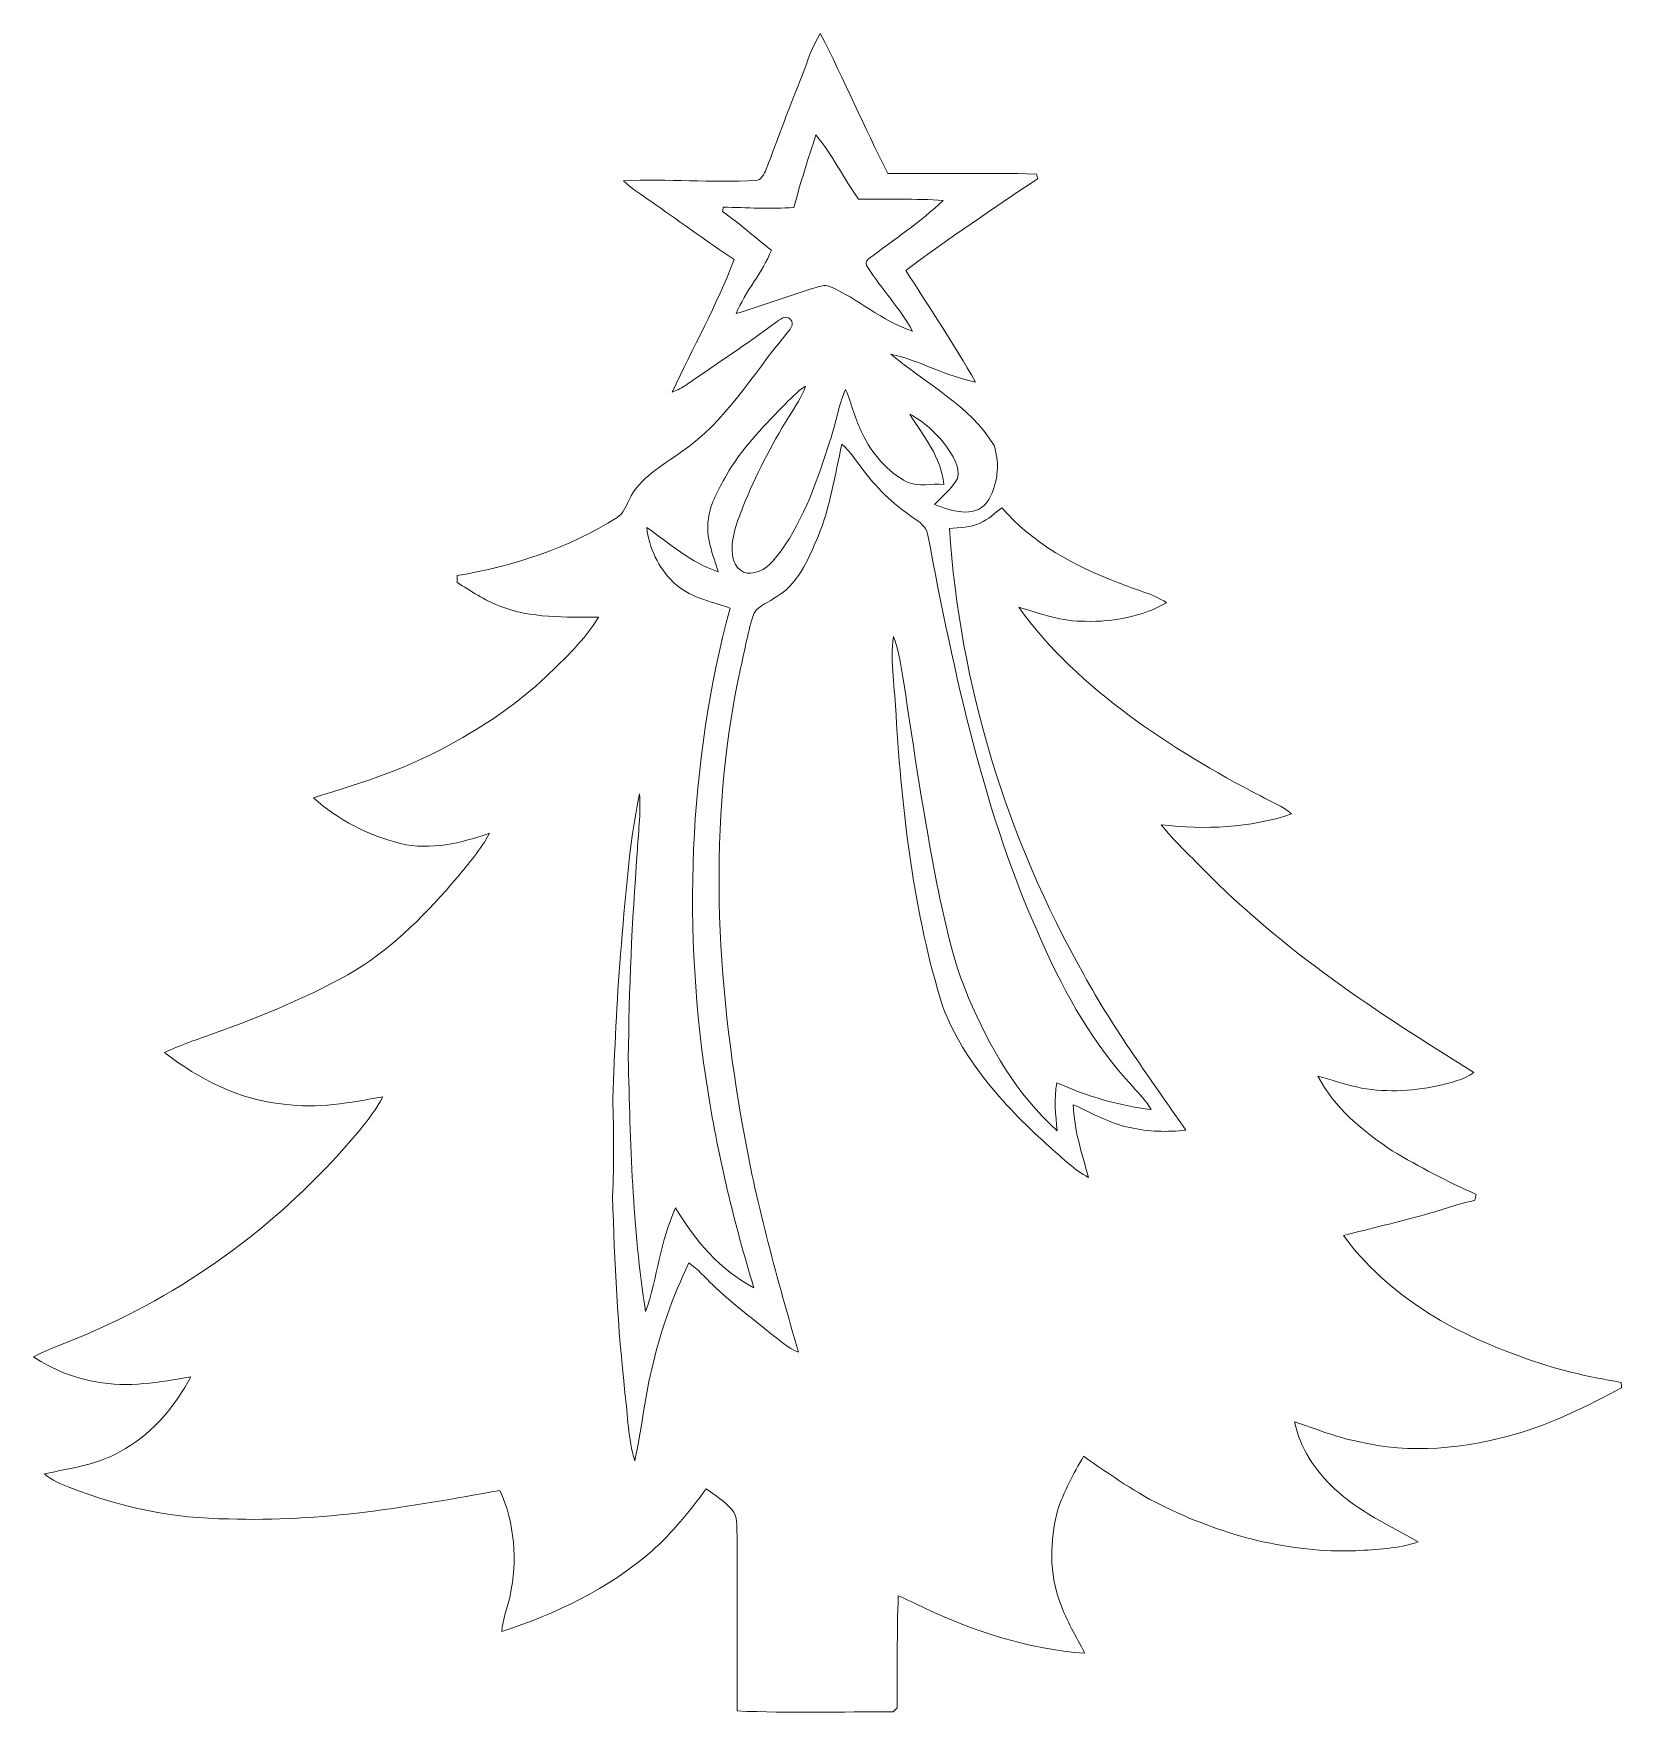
# Model space of a CAD drawing. Header units: centimetres. Extents: x -15.2 to 15.2, y -16.1 to 16.1.
import ezdxf

# ---------------------------------------------------------------- set-up
doc = ezdxf.new("R2010")
doc.units = ezdxf.units.CM
doc.header["$MEASUREMENT"] = 0
doc.layers.add('Layer 1', color=7, linetype='Continuous')

msp = doc.modelspace()

# ---------------------------------------------------------------- linework, layer by layer
at = {"layer": 'Layer 1', "color": 251, "lineweight": 9}
for points, knots in [([(-0.48137, 15.28401), (-0.37377, 15.54824), (-0.29757, 15.82941), (-0.13741, 16.06894), (-0.13741, 16.06894), (0.32155, 15.19017), (0.70255, 14.27225), (1.15587, 13.39066), (1.15587, 13.39066), (2.10449, 13.38854), (3.05346, 13.40336), (4.00208, 13.38042), (4.00208, 13.38042), (4.00737, 13.35749), (4.01831, 13.31199), (4.0236, 13.28906), (4.0236, 13.28906), (3.17235, 12.72002), (2.31792, 12.15135), (1.50018, 11.53469), (1.50018, 11.53469), (1.95491, 10.82843), (2.41458, 10.12429), (2.83721, 9.39827), (2.83721, 9.39827), (2.27382, 9.50481), (1.77006, 9.8082), (1.21196, 9.93414), (1.21196, 9.93414), (1.87801, 9.36793), (2.72221, 8.95553), (3.18999, 8.18577), (3.18999, 8.18577), (3.30711, 7.82664), (3.26231, 7.40719), (3.05276, 7.08863), (3.05276, 7.08863), (2.791, 6.77784), (2.36907, 6.93906), (2.05052, 7.05053), (2.05052, 7.05053), (2.19868, 7.21563), (2.38001, 7.35428), (2.49079, 7.55042), (2.49079, 7.55042), (2.54264, 7.78925), (2.3913, 7.99668), (2.265, 8.18013), (2.265, 8.18013), (2.07804, 8.42531), (1.84732, 8.63874), (1.57497, 8.78549), (1.57497, 8.78549), (1.8332, 8.35969), (2.18317, 7.96035), (2.22585, 7.43894), (2.22585, 7.43894), (1.99584, 7.45517), (1.74748, 7.39132), (1.5277, 7.47845), (1.5277, 7.47845), (1.14599, 7.68342), (0.84402, 8.02385), (0.66657, 8.41719), (0.66657, 8.41719), (0.52652, 8.68389), (0.46372, 8.98129), (0.3466, 9.25716), (0.3466, 9.25716), (0.20302, 8.94177), (0.15963, 8.59217), (0.04674, 8.26621), (0.04674, 8.26621), (-0.18821, 7.53666), (-0.43904, 6.79301), (-0.89024, 6.16436), (-0.89024, 6.16436), (-1.0243, 5.99926), (-1.1647, 5.78724), (-1.3933, 5.75372), (-1.3933, 5.75372), (-1.5958, 5.6747), (-1.78524, 5.85391), (-1.81452, 6.04194), (-1.81452, 6.04194), (-1.86602, 6.37461), (-1.7422, 6.69952), (-1.62084, 7.00291), (-1.62084, 7.00291), (-1.37637, 7.60298), (-1.08215, 8.1826), (-0.7389, 8.73222), (-0.7389, 8.73222), (-0.62248, 8.92237), (-0.49372, 9.10793), (-0.41858, 9.3196), (-0.41858, 9.3196), (-0.58861, 9.21518), (-0.72091, 9.06313), (-0.86096, 8.92343), (-0.86096, 8.92343), (-1.25854, 8.51774), (-1.65859, 8.10252), (-1.94046, 7.60475), (-1.94046, 7.60475), (-2.08616, 7.34616), (-2.24208, 7.08087), (-2.27913, 6.78066), (-2.27913, 6.78066), (-2.34227, 6.42859), (-2.19164, 6.09627), (-2.09427, 5.76678), (-2.09427, 5.76678), (-2.61285, 5.93681), (-3.02066, 6.30652), (-3.46058, 6.61203), (-3.46058, 6.61203), (-3.41825, 6.22115), (-3.23551, 5.84544), (-2.95787, 5.56851), (-2.95787, 5.56851), (-2.6626, 5.275), (-2.24279, 5.20127), (-1.86496, 5.07145), (-1.86496, 5.07145), (-2.67353, 2.05661), (-2.78042, -1.12968), (-2.28724, -4.20661), (-2.28724, -4.20661), (-2.08263, -5.47026), (-1.78347, -6.71768), (-1.40953, -7.94111), (-1.40953, -7.94111), (-2.05829, -7.60597), (-2.54124, -7.03024), (-2.90848, -6.41182), (-2.90848, -6.41182), (-3.20693, -7.04118), (-3.25456, -7.7492), (-3.4828, -8.39972), (-3.4828, -8.39972), (-3.73363, -6.79458), (-3.78055, -5.16369), (-3.81406, -3.54127), (-3.81406, -3.54127), (-3.8003, -2.23423), (-3.74421, -0.92754), (-3.64402, 0.37598), (-3.64402, 0.37598), (-3.62956, 0.75521), (-3.57029, 1.13304), (-3.59851, 1.51333), (-3.59851, 1.51333), (-3.81512, 0.50439), (-3.86698, -0.5296), (-3.96576, -1.55407), (-3.96576, -1.55407), (-4.03349, -2.47517), (-4.07653, -3.39839), (-4.11145, -4.32126), (-4.11145, -4.32126), (-4.0917, -4.94462), (-4.08641, -5.56868), (-4.11463, -6.19239), (-4.11463, -6.19239), (-4.08358, -7.45075), (-4.01232, -8.7084), (-3.87827, -9.96006), (-3.87827, -9.96006), (-3.81865, -10.39009), (-3.82429, -10.83601), (-3.692, -11.25334), (-3.692, -11.25334), (-3.55724, -10.68219), (-3.51385, -10.09306), (-3.37062, -9.52332), (-3.37062, -9.52332), (-3.21751, -8.81071), (-2.96669, -8.12385), (-2.65378, -7.46698), (-2.65378, -7.46698), (-2.48338, -7.58586), (-2.3451, -7.74285), (-2.19516, -7.88608), (-2.19516, -7.88608), (-1.85544, -8.21981), (-1.47303, -8.50556), (-1.10226, -8.80365), (-1.10226, -8.80365), (-0.92834, -8.93806), (-0.76395, -9.09328), (-0.55651, -9.17619), (-0.55651, -9.17619), (-0.95691, -7.78659), (-1.3492, -6.39136), (-1.60215, -4.96578), (-1.60215, -4.96578), (-2.13308, -2.06278), (-2.29994, 0.9503), (-1.67905, 3.85225), (-1.67905, 3.85225), (-1.59721, 4.20538), (-1.53618, 4.56416), (-1.42752, 4.91094), (-1.42752, 4.91094), (-1.37813, 5.09509), (-1.16717, 5.15012), (-1.03347, 5.2556), (-1.03347, 5.2556), (-0.57274, 5.49373), (-0.37095, 5.99326), (-0.18045, 6.4434), (-0.18045, 6.4434), (0.0552, 7.00891), (0.14093, 7.61815), (0.2771, 8.21152), (0.2771, 8.21152), (0.44785, 8.05842), (0.56356, 7.85698), (0.70855, 7.68095), (0.70855, 7.68095), (0.97948, 7.32006), (1.3185, 7.01314), (1.69421, 6.76372), (1.69421, 6.76372), (1.80181, 6.69387), (1.90235, 6.59792), (1.92175, 6.46422), (1.92175, 6.46422), (2.43046, 3.80463), (2.98996, 1.11928), (4.12273, -1.35616), (4.12273, -1.35616), (4.55983, -2.34006), (5.10345, -3.29185), (5.83936, -4.08454), (5.83936, -4.08454), (5.96601, -4.22707), (6.10006, -4.36536), (6.20025, -4.5294), (6.20025, -4.5294), (5.57407, -4.45461), (4.96481, -4.2761), (4.39084, -4.01752), (4.39084, -4.01752), (4.33299, -4.32091), (4.37038, -4.63029), (4.39579, -4.93509), (4.39579, -4.93509), (3.62849, -4.24576), (3.09968, -3.33101), (2.70174, -2.38874), (2.70174, -2.38874), (2.39942, -1.69377), (2.2523, -0.94729), (2.09532, -0.21034), (2.09532, -0.21034), (1.84802, 1.06566), (1.65329, 2.35083), (1.46208, 3.63635), (1.46208, 3.63635), (1.41269, 3.93656), (1.37001, 4.24101), (1.26347, 4.52782), (1.26347, 4.52782), (1.19644, 4.02441), (1.2924, 3.52417), (1.31215, 3.02181), (1.31215, 3.02181), (1.42927, 1.13727), (1.64553, -0.75714), (2.20856, -2.56584), (2.20856, -2.56584), (2.62519, -3.63863), (3.4267, -4.50682), (4.27372, -5.26247), (4.27372, -5.26247), (4.50902, -5.45756), (4.72211, -5.69004), (4.99797, -5.82903), (4.99797, -5.82903), (4.87168, -5.37218), (4.7207, -4.91428), (4.70517, -4.43697), (4.70517, -4.43697), (5.06183, -4.59396), (5.40156, -4.79398), (5.78856, -4.87441), (5.78856, -4.87441), (6.13993, -4.95449), (6.50681, -4.96614), (6.86453, -4.92274), (6.86453, -4.92274), (6.18614, -3.94908), (5.47882, -2.98988), (4.90872, -1.94601), (4.90872, -1.94601), (3.43164, 0.66173), (2.53135, 3.59825), (2.33522, 6.59122), (2.33522, 6.59122), (2.52959, 6.62297), (2.7409, 6.60462), (2.92152, 6.69811), (2.92152, 6.69811), (3.07816, 6.76902), (3.20375, 6.88755), (3.33816, 6.99127), (3.33816, 6.99127), (3.92659, 6.30829), (4.73657, 5.87014), (5.56948, 5.55652), (5.56948, 5.55652), (5.87393, 5.42246), (6.21083, 5.3572), (6.492, 5.17376), (6.492, 5.17376), (6.02386, 4.90282), (5.47212, 4.80546), (4.93624, 4.81745), (4.93624, 4.81745), (4.49597, 4.80687), (4.07794, 4.96526), (3.66271, 5.08838), (3.66271, 5.08838), (4.23527, 4.27699), (4.98351, 3.60531), (5.77656, 3.01405), (5.77656, 3.01405), (6.57102, 2.43338), (7.41628, 1.92432), (8.29045, 1.47312), (8.29045, 1.47312), (8.4919, 1.36411), (8.7145, 1.28403), (8.88736, 1.12845), (8.88736, 1.12845), (8.08655, 0.85928), (7.22648, 0.82401), (6.39251, 0.92173), (6.39251, 0.92173), (6.63487, 0.61128), (6.92627, 0.34458), (7.20214, 0.06483), (7.20214, 0.06483), (8.71732, -1.48457), (10.53977, -2.68578), (12.37527, -3.81855), (12.37527, -3.81855), (12.17525, -3.97307), (11.91737, -4.01681), (11.67854, -4.07608), (11.67854, -4.07608), (11.16983, -4.17979), (10.63714, -4.21225), (10.12737, -4.09795), (10.12737, -4.09795), (9.87655, -4.0475), (9.63878, -3.95155), (9.39147, -3.89016), (9.39147, -3.89016), (9.70298, -4.49835), (10.25684, -4.94532), (10.81529, -5.31891), (10.81529, -5.31891), (11.33211, -5.63042), (11.86868, -5.90805), (12.41972, -6.15464), (12.41972, -6.15464), (12.41231, -6.19204), (12.40491, -6.22979), (12.3982, -6.26789), (12.3982, -6.26789), (12.06871, -6.33527), (11.75333, -6.45521), (11.42983, -6.54482), (11.42983, -6.54482), (10.91689, -6.68663), (10.39795, -6.80658), (9.88325, -6.94204), (9.88325, -6.94204), (10.70769, -8.08504), (11.98051, -8.80894), (13.28967, -9.26579), (13.28967, -9.26579), (13.90633, -9.49686), (14.55121, -9.64467), (15.20032, -9.75368), (15.20032, -9.75368), (15.20067, -9.77979), (15.20208, -9.832), (15.20279, -9.85811), (15.20279, -9.85811), (14.55685, -10.20312), (13.89892, -10.5365), (13.19195, -10.73899), (13.19195, -10.73899), (12.21123, -11.02545), (11.15501, -11.12775), (10.15418, -10.88504), (10.15418, -10.88504), (9.73755, -10.80602), (9.34703, -10.64021), (8.94557, -10.51039), (8.94557, -10.51039), (9.0447, -11.00781), (9.34209, -11.44455), (9.70686, -11.78851), (9.70686, -11.78851), (10.17288, -12.22771), (10.76167, -12.49477), (11.3113, -12.80909), (11.3113, -12.80909), (10.92783, -12.9375), (10.5186, -12.95338), (10.11855, -12.97666), (10.11855, -12.97666), (8.86231, -13.02005), (7.61348, -12.6955), (6.48812, -12.1501), (6.48812, -12.1501), (5.92191, -11.88869), (5.41567, -11.5211), (4.90484, -11.16797), (4.90484, -11.16797), (4.71046, -11.50276), (4.51997, -11.8446), (4.40391, -12.21572), (4.40391, -12.21572), (4.26068, -12.78934), (4.23844, -13.4134), (4.45822, -13.97114), (4.45822, -13.97114), (4.56512, -14.31616), (4.77325, -14.61461), (4.9246, -14.93952), (4.9246, -14.93952), (3.86238, -14.8612), (2.83298, -14.53241), (1.87377, -14.0798), (1.87377, -14.0798), (1.70338, -13.99548), (1.53087, -13.91434), (1.3559, -13.84061), (1.3559, -13.84061), (1.32485, -14.55534), (1.34355, -15.27077), (1.33402, -15.98586), (1.33402, -15.98586), (1.30898, -16.01055), (1.28393, -16.03524), (1.25924, -16.06064), (1.25924, -16.06064), (0.26299, -16.05676), (-0.73431, -16.09098), (-1.7295, -16.04336), (-1.7295, -16.04336), (-1.7362, -14.92117), (-1.72491, -13.79899), (-1.73056, -12.67715), (-1.73056, -12.67715), (-1.74573, -12.51135), (-1.7101, -12.31556), (-1.83533, -12.18397), (-1.83533, -12.18397), (-1.9768, -12.02981), (-2.15107, -11.91092), (-2.32111, -11.79097), (-2.32111, -11.79097), (-2.63614, -12.21572), (-2.9674, -12.632), (-3.36427, -12.98478), (-3.36427, -12.98478), (-4.19577, -13.70162), (-5.19801, -14.19127), (-6.2387, -14.52218), (-6.2387, -14.52218), (-6.22248, -14.28652), (-6.1237, -14.06674), (-6.0789, -13.83709), (-6.0789, -13.83709), (-5.93637, -13.16681), (-5.98647, -12.4482), (-6.27292, -11.82131), (-6.27292, -11.82131), (-7.98566, -12.13846), (-9.71815, -12.42915), (-11.46722, -12.36777), (-11.46722, -12.36777), (-12.50615, -12.36353), (-13.53979, -12.14728), (-14.5057, -11.76804), (-14.5057, -11.76804), (-14.67785, -11.69855), (-14.85283, -11.62799), (-14.99641, -11.50734), (-14.99641, -11.50734), (-14.47007, -11.38634), (-13.90421, -11.3246), (-13.44454, -11.01733), (-13.44454, -11.01733), (-12.89491, -10.70442), (-12.48887, -10.19536), (-12.19183, -9.64644), (-12.19183, -9.64644), (-12.78767, -9.75439), (-13.39974, -9.85599), (-14.00299, -9.74557), (-14.00299, -9.74557), (-14.43161, -9.67431), (-14.83943, -9.50251), (-15.20279, -9.2665), (-15.20279, -9.2665), (-14.79815, -9.04989), (-14.35471, -8.92395), (-13.94302, -8.72251), (-13.94302, -8.72251), (-12.01826, -7.86103), (-10.30482, -6.54305), (-8.95791, -4.92239), (-8.95791, -4.92239), (-8.79281, -4.72237), (-8.6323, -4.51634), (-8.51412, -4.28457), (-8.51412, -4.28457), (-9.13783, -4.4024), (-9.77318, -4.51564), (-10.40994, -4.42674), (-10.40994, -4.42674), (-11.25415, -4.35266), (-12.03167, -3.95084), (-12.69418, -3.44073), (-12.69418, -3.44073), (-12.39044, -3.29573), (-12.07259, -3.18531), (-11.75509, -3.0756), (-11.75509, -3.0756), (-10.81635, -2.73905), (-9.8889, -2.35734), (-9.02459, -1.85675), (-9.02459, -1.85675), (-8.28023, -1.38932), (-7.65228, -0.7575), (-7.09137, -0.08616), (-7.09137, -0.08616), (-6.87053, 0.18513), (-6.63381, 0.44865), (-6.46977, 0.76015), (-6.46977, 0.76015), (-7.01376, 0.57248), (-7.60078, 0.42607), (-8.17475, 0.56295), (-8.17475, 0.56295), (-8.78788, 0.71817), (-9.37596, 1.01027), (-9.84409, 1.4389), (-9.84409, 1.4389), (-8.90112, 1.72253), (-7.95285, 2.02909), (-7.09878, 2.53074), (-7.09878, 2.53074), (-6.48635, 2.87153), (-5.9018, 3.27052), (-5.39451, 3.75629), (-5.39451, 3.75629), (-5.02515, 4.10484), (-4.64732, 4.45938), (-4.38239, 4.89718), (-4.38239, 4.89718), (-5.01668, 4.89647), (-5.67426, 4.87284), (-6.27575, 5.10884), (-6.27575, 5.10884), (-6.5689, 5.21926), (-6.8282, 5.39742), (-7.09243, 5.56146), (-7.09243, 5.56146), (-7.09207, 5.6052), (-7.09172, 5.64895), (-7.09101, 5.69234), (-7.09101, 5.69234), (-6.01645, 5.87508), (-4.95318, 6.21233), (-4.03067, 6.80394), (-4.03067, 6.80394), (-3.90473, 6.8752), (-3.86627, 7.02266), (-3.79748, 7.13979), (-3.79748, 7.13979), (-3.59957, 7.57335), (-3.1579, 7.80019), (-2.79101, 8.06618), (-2.79101, 8.06618), (-1.94716, 8.63592), (-1.43951, 9.54432), (-0.79605, 10.30773), (-0.79605, 10.30773), (-0.73925, 10.38252), (-0.60943, 10.50881), (-0.71244, 10.60054), (-0.71244, 10.60054), (-0.78935, 10.69931), (-0.92622, 10.58607), (-0.99008, 10.53563), (-0.99008, 10.53563), (-1.54711, 10.12252), (-2.12708, 9.74258), (-2.69681, 9.34782), (-2.69681, 9.34782), (-2.78254, 9.2882), (-2.87779, 9.2434), (-2.97551, 9.20671), (-2.97551, 9.20671), (-2.57969, 10.05197), (-2.1172, 10.87076), (-1.7863, 11.7453), (-1.7863, 11.7453), (-2.29818, 12.07656), (-2.78395, 12.44592), (-3.28807, 12.78846), (-3.28807, 12.78846), (-3.49233, 12.94474), (-3.72058, 13.07139), (-3.90614, 13.25096), (-3.90614, 13.25096), (-3.06476, 13.28694), (-2.21951, 13.21709), (-1.37707, 13.25413), (-1.37707, 13.25413), (-1.26313, 13.26013), (-1.21515, 13.38325), (-1.17458, 13.47215), (-1.17458, 13.47215), (-0.94245, 14.07575), (-0.72267, 14.68394), (-0.48137, 15.28401), (-0.48137, 15.28401), (-0.48137, 15.28401), (-0.48137, 15.28401), (-0.48137, 15.28401)], [0, 0, 0, 0, 0.00621118, 0.00621118, 0.00621118, 0.00621118, 0.01242236, 0.01242236, 0.01242236, 0.01242236, 0.01863354, 0.01863354, 0.01863354, 0.01863354, 0.02484472, 0.02484472, 0.02484472, 0.02484472, 0.0310559, 0.0310559, 0.0310559, 0.0310559, 0.03726708, 0.03726708, 0.03726708, 0.03726708, 0.04347826, 0.04347826, 0.04347826, 0.04347826, 0.04968944, 0.04968944, 0.04968944, 0.04968944, 0.05590062, 0.05590062, 0.05590062, 0.05590062, 0.0621118, 0.0621118, 0.0621118, 0.0621118, 0.06832298, 0.06832298, 0.06832298, 0.06832298, 0.07453416, 0.07453416, 0.07453416, 0.07453416, 0.08074534, 0.08074534, 0.08074534, 0.08074534, 0.08695652, 0.08695652, 0.08695652, 0.08695652, 0.0931677, 0.0931677, 0.0931677, 0.0931677, 0.09937888, 0.09937888, 0.09937888, 0.09937888, 0.10559006, 0.10559006, 0.10559006, 0.10559006, 0.11180124, 0.11180124, 0.11180124, 0.11180124, 0.11801242, 0.11801242, 0.11801242, 0.11801242, 0.1242236, 0.1242236, 0.1242236, 0.1242236, 0.13043478, 0.13043478, 0.13043478, 0.13043478, 0.13664596, 0.13664596, 0.13664596, 0.13664596, 0.14285714, 0.14285714, 0.14285714, 0.14285714, 0.14906832, 0.14906832, 0.14906832, 0.14906832, 0.1552795, 0.1552795, 0.1552795, 0.1552795, 0.16149068, 0.16149068, 0.16149068, 0.16149068, 0.16770186, 0.16770186, 0.16770186, 0.16770186, 0.17391304, 0.17391304, 0.17391304, 0.17391304, 0.18012422, 0.18012422, 0.18012422, 0.18012422, 0.1863354, 0.1863354, 0.1863354, 0.1863354, 0.19254658, 0.19254658, 0.19254658, 0.19254658, 0.19875776, 0.19875776, 0.19875776, 0.19875776, 0.20496894, 0.20496894, 0.20496894, 0.20496894, 0.21118012, 0.21118012, 0.21118012, 0.21118012, 0.2173913, 0.2173913, 0.2173913, 0.2173913, 0.22360248, 0.22360248, 0.22360248, 0.22360248, 0.22981366, 0.22981366, 0.22981366, 0.22981366, 0.23602484, 0.23602484, 0.23602484, 0.23602484, 0.24223602, 0.24223602, 0.24223602, 0.24223602, 0.2484472, 0.2484472, 0.2484472, 0.2484472, 0.25465839, 0.25465839, 0.25465839, 0.25465839, 0.26086957, 0.26086957, 0.26086957, 0.26086957, 0.26708075, 0.26708075, 0.26708075, 0.26708075, 0.27329193, 0.27329193, 0.27329193, 0.27329193, 0.27950311, 0.27950311, 0.27950311, 0.27950311, 0.28571429, 0.28571429, 0.28571429, 0.28571429, 0.29192547, 0.29192547, 0.29192547, 0.29192547, 0.29813665, 0.29813665, 0.29813665, 0.29813665, 0.30434783, 0.30434783, 0.30434783, 0.30434783, 0.31055901, 0.31055901, 0.31055901, 0.31055901, 0.31677019, 0.31677019, 0.31677019, 0.31677019, 0.32298137, 0.32298137, 0.32298137, 0.32298137, 0.32919255, 0.32919255, 0.32919255, 0.32919255, 0.33540373, 0.33540373, 0.33540373, 0.33540373, 0.34161491, 0.34161491, 0.34161491, 0.34161491, 0.34782609, 0.34782609, 0.34782609, 0.34782609, 0.35403727, 0.35403727, 0.35403727, 0.35403727, 0.36024845, 0.36024845, 0.36024845, 0.36024845, 0.36645963, 0.36645963, 0.36645963, 0.36645963, 0.37267081, 0.37267081, 0.37267081, 0.37267081, 0.37888199, 0.37888199, 0.37888199, 0.37888199, 0.38509317, 0.38509317, 0.38509317, 0.38509317, 0.39130435, 0.39130435, 0.39130435, 0.39130435, 0.39751553, 0.39751553, 0.39751553, 0.39751553, 0.40372671, 0.40372671, 0.40372671, 0.40372671, 0.40993789, 0.40993789, 0.40993789, 0.40993789, 0.41614907, 0.41614907, 0.41614907, 0.41614907, 0.42236025, 0.42236025, 0.42236025, 0.42236025, 0.42857143, 0.42857143, 0.42857143, 0.42857143, 0.43478261, 0.43478261, 0.43478261, 0.43478261, 0.44099379, 0.44099379, 0.44099379, 0.44099379, 0.44720497, 0.44720497, 0.44720497, 0.44720497, 0.45341615, 0.45341615, 0.45341615, 0.45341615, 0.45962733, 0.45962733, 0.45962733, 0.45962733, 0.46583851, 0.46583851, 0.46583851, 0.46583851, 0.47204969, 0.47204969, 0.47204969, 0.47204969, 0.47826087, 0.47826087, 0.47826087, 0.47826087, 0.48447205, 0.48447205, 0.48447205, 0.48447205, 0.49068323, 0.49068323, 0.49068323, 0.49068323, 0.49689441, 0.49689441, 0.49689441, 0.49689441, 0.50310559, 0.50310559, 0.50310559, 0.50310559, 0.50931677, 0.50931677, 0.50931677, 0.50931677, 0.51552795, 0.51552795, 0.51552795, 0.51552795, 0.52173913, 0.52173913, 0.52173913, 0.52173913, 0.52795031, 0.52795031, 0.52795031, 0.52795031, 0.53416149, 0.53416149, 0.53416149, 0.53416149, 0.54037267, 0.54037267, 0.54037267, 0.54037267, 0.54658385, 0.54658385, 0.54658385, 0.54658385, 0.55279503, 0.55279503, 0.55279503, 0.55279503, 0.55900621, 0.55900621, 0.55900621, 0.55900621, 0.56521739, 0.56521739, 0.56521739, 0.56521739, 0.57142857, 0.57142857, 0.57142857, 0.57142857, 0.57763975, 0.57763975, 0.57763975, 0.57763975, 0.58385093, 0.58385093, 0.58385093, 0.58385093, 0.59006211, 0.59006211, 0.59006211, 0.59006211, 0.59627329, 0.59627329, 0.59627329, 0.59627329, 0.60248447, 0.60248447, 0.60248447, 0.60248447, 0.60869565, 0.60869565, 0.60869565, 0.60869565, 0.61490683, 0.61490683, 0.61490683, 0.61490683, 0.62111801, 0.62111801, 0.62111801, 0.62111801, 0.62732919, 0.62732919, 0.62732919, 0.62732919, 0.63354037, 0.63354037, 0.63354037, 0.63354037, 0.63975155, 0.63975155, 0.63975155, 0.63975155, 0.64596273, 0.64596273, 0.64596273, 0.64596273, 0.65217391, 0.65217391, 0.65217391, 0.65217391, 0.65838509, 0.65838509, 0.65838509, 0.65838509, 0.66459627, 0.66459627, 0.66459627, 0.66459627, 0.67080745, 0.67080745, 0.67080745, 0.67080745, 0.67701863, 0.67701863, 0.67701863, 0.67701863, 0.68322981, 0.68322981, 0.68322981, 0.68322981, 0.68944099, 0.68944099, 0.68944099, 0.68944099, 0.69565217, 0.69565217, 0.69565217, 0.69565217, 0.70186335, 0.70186335, 0.70186335, 0.70186335, 0.70807453, 0.70807453, 0.70807453, 0.70807453, 0.71428571, 0.71428571, 0.71428571, 0.71428571, 0.72049689, 0.72049689, 0.72049689, 0.72049689, 0.72670807, 0.72670807, 0.72670807, 0.72670807, 0.73291925, 0.73291925, 0.73291925, 0.73291925, 0.73913043, 0.73913043, 0.73913043, 0.73913043, 0.74534161, 0.74534161, 0.74534161, 0.74534161, 0.7515528, 0.7515528, 0.7515528, 0.7515528, 0.75776398, 0.75776398, 0.75776398, 0.75776398, 0.76397516, 0.76397516, 0.76397516, 0.76397516, 0.77018634, 0.77018634, 0.77018634, 0.77018634, 0.77639752, 0.77639752, 0.77639752, 0.77639752, 0.7826087, 0.7826087, 0.7826087, 0.7826087, 0.78881988, 0.78881988, 0.78881988, 0.78881988, 0.79503106, 0.79503106, 0.79503106, 0.79503106, 0.80124224, 0.80124224, 0.80124224, 0.80124224, 0.80745342, 0.80745342, 0.80745342, 0.80745342, 0.8136646, 0.8136646, 0.8136646, 0.8136646, 0.81987578, 0.81987578, 0.81987578, 0.81987578, 0.82608696, 0.82608696, 0.82608696, 0.82608696, 0.83229814, 0.83229814, 0.83229814, 0.83229814, 0.83850932, 0.83850932, 0.83850932, 0.83850932, 0.8447205, 0.8447205, 0.8447205, 0.8447205, 0.85093168, 0.85093168, 0.85093168, 0.85093168, 0.85714286, 0.85714286, 0.85714286, 0.85714286, 0.86335404, 0.86335404, 0.86335404, 0.86335404, 0.86956522, 0.86956522, 0.86956522, 0.86956522, 0.8757764, 0.8757764, 0.8757764, 0.8757764, 0.88198758, 0.88198758, 0.88198758, 0.88198758, 0.88819876, 0.88819876, 0.88819876, 0.88819876, 0.89440994, 0.89440994, 0.89440994, 0.89440994, 0.90062112, 0.90062112, 0.90062112, 0.90062112, 0.9068323, 0.9068323, 0.9068323, 0.9068323, 0.91304348, 0.91304348, 0.91304348, 0.91304348, 0.91925466, 0.91925466, 0.91925466, 0.91925466, 0.92546584, 0.92546584, 0.92546584, 0.92546584, 0.93167702, 0.93167702, 0.93167702, 0.93167702, 0.9378882, 0.9378882, 0.9378882, 0.9378882, 0.94409938, 0.94409938, 0.94409938, 0.94409938, 0.95031056, 0.95031056, 0.95031056, 0.95031056, 0.95652174, 0.95652174, 0.95652174, 0.95652174, 0.96273292, 0.96273292, 0.96273292, 0.96273292, 0.9689441, 0.9689441, 0.9689441, 0.9689441, 0.97515528, 0.97515528, 0.97515528, 0.97515528, 0.98136646, 0.98136646, 0.98136646, 0.98136646, 0.98757764, 0.98757764, 0.98757764, 0.98757764, 1, 1, 1, 1]), ([(-0.64259, 12.7426), (-1.09344, 12.70168), (-1.54605, 12.73978), (-1.99726, 12.74578), (-1.99726, 12.74578), (-2.00008, 12.72461), (-2.00643, 12.68263), (-2.0096, 12.66182), (-2.0096, 12.66182), (-1.6854, 12.43251), (-1.38942, 12.16722), (-1.07545, 11.92486), (-1.07545, 11.92486), (-1.24408, 11.48918), (-1.57251, 11.13782), (-1.75102, 10.70743), (-1.75102, 10.70743), (-1.23667, 10.86724), (-0.72831, 11.0468), (-0.21502, 11.21049), (-0.21502, 11.21049), (-0.13741, 11.23271), (-0.05345, 11.26446), (0.02698, 11.23377), (0.02698, 11.23377), (0.58719, 11.00023), (1.04545, 10.55785), (1.62859, 10.37511), (1.62859, 10.37511), (1.38694, 10.80938), (1.04228, 11.17486), (0.76993, 11.58867), (0.76993, 11.58867), (0.73571, 11.63876), (0.72584, 11.7199), (0.78651, 11.75412), (0.78651, 11.75412), (1.26629, 12.12418), (1.77605, 12.45791), (2.21738, 12.87595), (2.21738, 12.87595), (1.67692, 12.90735), (1.13576, 12.89853), (0.59496, 12.89818), (0.59496, 12.89818), (0.30885, 13.29893), (0.09366, 13.74802), (-0.22067, 14.12937), (-0.22067, 14.12937), (-0.37271, 13.67076), (-0.51912, 13.20968), (-0.64259, 12.7426)], [0, 0, 0, 0, 0.07142857, 0.07142857, 0.07142857, 0.07142857, 0.14285714, 0.14285714, 0.14285714, 0.14285714, 0.21428571, 0.21428571, 0.21428571, 0.21428571, 0.28571429, 0.28571429, 0.28571429, 0.28571429, 0.35714286, 0.35714286, 0.35714286, 0.35714286, 0.42857143, 0.42857143, 0.42857143, 0.42857143, 0.5, 0.5, 0.5, 0.5, 0.57142857, 0.57142857, 0.57142857, 0.57142857, 0.64285714, 0.64285714, 0.64285714, 0.64285714, 0.71428571, 0.71428571, 0.71428571, 0.71428571, 0.78571429, 0.78571429, 0.78571429, 0.78571429, 0.85714286, 0.85714286, 0.85714286, 0.85714286, 1, 1, 1, 1])]:
    msp.add_open_spline(points, degree=3, knots=knots, dxfattribs=at)

doc.saveas('drawing.dxf')
